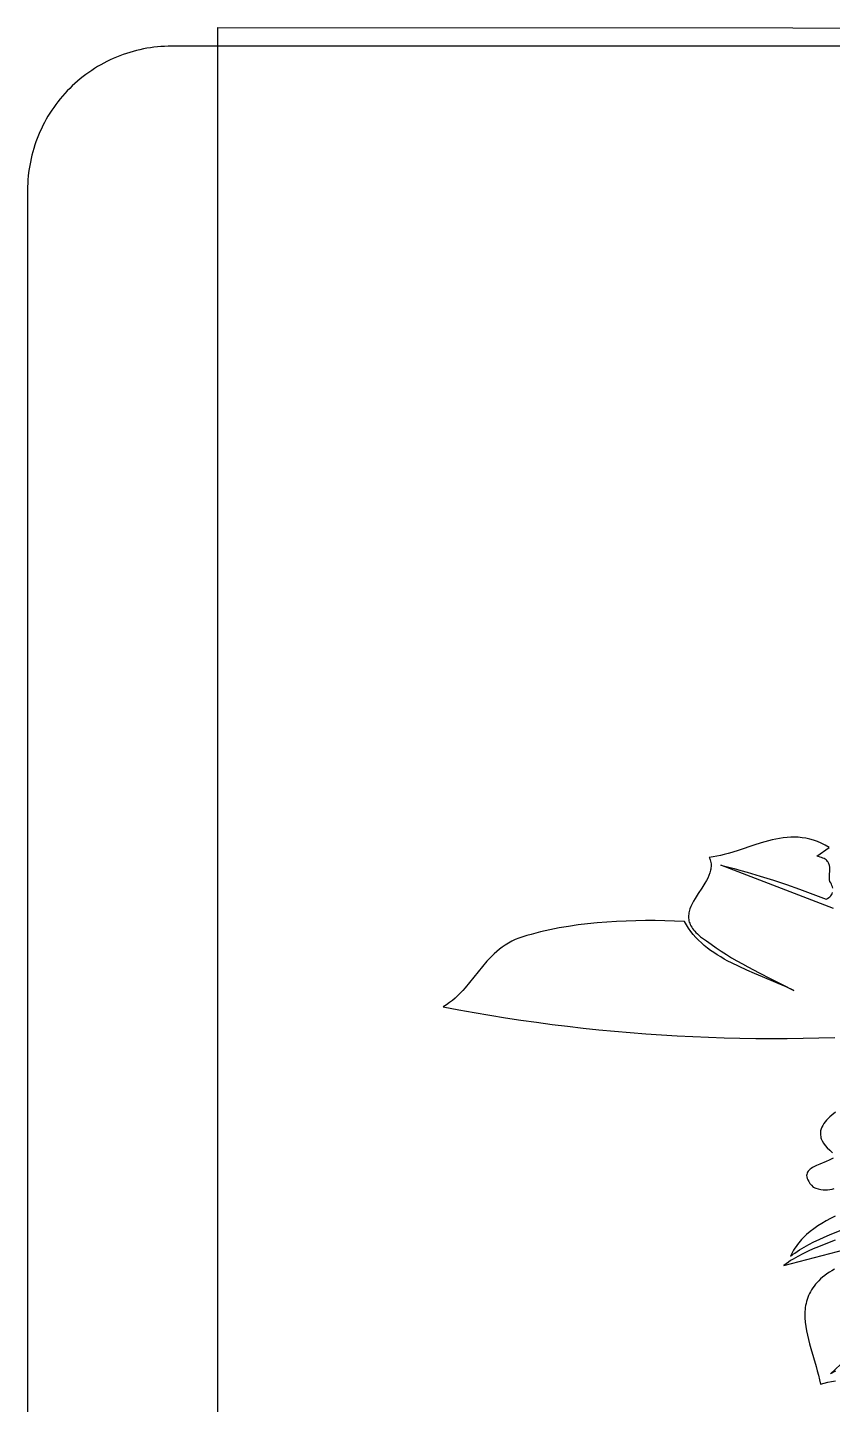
# Model space of a CAD drawing. Header units: metres. Extents: x 0 to 50, y 0 to 50.4.
# Drawn here: x 0 to 16.76, y 21.72 to 50.39 of the extents above; entities that cross this region are included whole.
import ezdxf

# ---------------------------------------------------------------- set-up
doc = ezdxf.new("R2010")
doc.units = ezdxf.units.M

msp = doc.modelspace()

# ---------------------------------------------------------------- linework, layer by layer
for points in [[(3.959438, 50.388209), (27.90704, 50.371967)], [(3.959438, 0.740119), (3.959438, 50.388209)], [(47, 50), (3, 50), (3, 50), (2.925508, 49.999076), (2.851239, 49.996313), (2.777221, 49.991723), (2.703487, 49.98532), (2.630066, 49.977116), (2.556991, 49.967123), (2.48429, 49.955354), (2.411996, 49.941823), (2.340139, 49.926542), (2.268749, 49.909523), (2.197857, 49.89078), (2.127495, 49.870324), (2.057692, 49.84817), (1.98848, 49.824329), (1.919889, 49.798814), (1.85195, 49.771639), (1.784693, 49.742815), (1.718151, 49.712355), (1.652352, 49.680273), (1.587329, 49.64658), (1.523111, 49.611291), (1.459729, 49.574416), (1.397215, 49.53597), (1.335598, 49.495965), (1.274911, 49.454413), (1.215182, 49.411328), (1.156444, 49.366721), (1.098726, 49.320606), (1.042061, 49.272996), (0.986477, 49.223903), (0.932006, 49.173341), (0.87868, 49.12132), (0.87868, 49.12132), (0.826659, 49.067994), (0.776097, 49.013523), (0.727004, 48.957939), (0.679394, 48.901274), (0.633279, 48.843556), (0.588672, 48.784818), (0.545587, 48.725089), (0.504035, 48.664402), (0.46403, 48.602785), (0.425584, 48.540271), (0.388709, 48.476889), (0.35342, 48.412671), (0.319727, 48.347648), (0.287645, 48.281849), (0.257185, 48.215307), (0.228361, 48.14805), (0.201186, 48.080111), (0.175671, 48.01152), (0.15183, 47.942308), (0.129676, 47.872505), (0.10922, 47.802143), (0.090477, 47.731251), (0.073458, 47.659861), (0.058177, 47.588004), (0.044646, 47.51571), (0.032877, 47.443009), (0.022884, 47.369934), (0.01468, 47.296513), (0.008277, 47.222779), (0.003687, 47.148761), (0.000924, 47.074492), (0, 47), (0, 3)], [(16.765977, 32.469961), (16.759124, 32.495865), (16.749553, 32.522408), (16.737392, 32.54956), (16.722766, 32.577289), (16.705802, 32.605565), (16.705802, 32.605565), (16.69805, 32.640701), (16.694946, 32.67725), (16.695231, 32.714848), (16.697647, 32.75313), (16.703835, 32.830285), (16.70509, 32.86843), (16.703441, 32.905799), (16.697628, 32.942029), (16.692767, 32.959602), (16.686393, 32.976754), (16.678349, 32.993438), (16.668478, 33.00961), (16.656622, 33.025223), (16.642623, 33.040232), (16.626325, 33.054591), (16.607571, 33.068256), (16.586201, 33.081179), (16.562061, 33.093316), (16.534991, 33.104621), (16.504836, 33.115048), (16.471436, 33.124552), (16.434636, 33.133087), (16.693096, 33.310937), (16.693096, 33.310937), (16.610276, 33.359033), (16.528143, 33.400394), (16.44666, 33.435343), (16.365789, 33.464202), (16.28549, 33.487294), (16.205725, 33.504941), (16.126457, 33.517464), (16.047646, 33.525187), (15.969255, 33.528431), (15.891245, 33.527519), (15.813578, 33.522772), (15.736215, 33.514514), (15.659119, 33.503065), (15.58225, 33.488749), (15.50557, 33.471888), (15.429041, 33.452804), (15.352626, 33.431819), (15.276284, 33.409255), (15.123671, 33.36068), (14.817649, 33.258764), (14.663627, 33.210578), (14.586229, 33.188306), (14.508522, 33.167677), (14.430467, 33.149015), (14.352027, 33.13264), (14.273162, 33.118875), (14.193835, 33.108043), (14.193835, 33.108043), (14.205731, 33.080924), (14.215363, 33.053841), (14.222823, 33.026792), (14.228201, 32.999776), (14.231585, 32.972791), (14.233067, 32.945836), (14.232736, 32.918907), (14.230682, 32.892004), (14.226994, 32.865125), (14.221764, 32.838268), (14.207033, 32.784613), (14.187208, 32.731025), (14.163008, 32.67749), (14.135153, 32.623994), (14.104362, 32.570523), (14.036849, 32.4636), (13.966223, 32.356607), (13.898239, 32.249433), (13.867036, 32.195742), (13.838651, 32.141964), (13.813803, 32.088084), (13.793213, 32.034088), (13.777598, 31.979962), (13.771882, 31.952845), (13.767679, 31.925692), (13.76508, 31.898498), (13.764175, 31.871264), (13.765053, 31.843986), (13.767805, 31.816663), (13.77252, 31.789294), (13.779288, 31.761877), (13.788199, 31.73441), (13.799344, 31.70689), (13.812811, 31.679318), (13.828691, 31.651689), (13.847074, 31.624004), (13.86805, 31.59626), (13.891708, 31.568455), (13.918139, 31.540588), (13.947432, 31.512656), (13.979678, 31.484659), (14.014966, 31.456594), (14.053386, 31.42846), (14.095028, 31.400254), (14.139982, 31.371976), (14.139982, 31.371976), (14.237816, 31.297107), (14.339014, 31.224564), (14.443299, 31.154137), (14.550393, 31.085619), (14.66002, 31.018801), (14.771901, 30.953474), (14.885759, 30.88943), (15.001318, 30.82646), (15.236424, 30.702911), (15.475002, 30.58116), (15.714831, 30.459538), (15.953693, 30.336378)], [(16.779537, 32.045842), (14.436497, 32.944386), (14.436497, 32.944386), (14.574802, 32.910402), (14.712387, 32.874895), (14.849365, 32.837896), (14.985848, 32.799438), (15.257778, 32.718274), (15.529076, 32.631664), (15.800639, 32.539866), (16.073366, 32.443141), (16.348156, 32.341748), (16.625905, 32.235947), (16.625905, 32.235947), (16.657278, 32.252801), (16.684544, 32.270631), (16.70783, 32.289406), (16.727261, 32.309096), (16.742965, 32.32967), (16.755067, 32.351097), (16.763694, 32.373347)], [(15.953693, 30.336378), (15.953693, 30.336378), (15.794569, 30.410676), (15.632349, 30.482109), (15.303198, 30.620624), (15.138559, 30.689828), (14.975405, 30.76041), (14.814882, 30.833431), (14.658134, 30.909953), (14.581535, 30.949858), (14.506308, 30.991035), (14.432599, 31.033618), (14.360549, 31.07774), (14.290303, 31.123531), (14.222003, 31.171126), (14.155792, 31.220657), (14.091814, 31.272257), (14.030213, 31.326057), (13.97113, 31.382191), (13.914709, 31.440791), (13.861094, 31.501991), (13.810428, 31.565921), (13.762853, 31.632716), (13.718514, 31.702507), (13.677553, 31.775428), (13.677553, 31.775428), (13.474345, 31.782605), (13.271303, 31.787727), (13.068495, 31.790545), (12.86599, 31.79081), (12.663858, 31.788274), (12.462166, 31.782689), (12.260983, 31.773804), (12.06038, 31.761372), (11.860425, 31.745144), (11.661186, 31.724872), (11.462734, 31.700306), (11.265136, 31.671197), (11.068461, 31.637298), (10.87278, 31.598359), (10.67816, 31.554131), (10.48467, 31.504367), (10.48467, 31.504367), (10.394677, 31.482267), (10.309534, 31.456659), (10.228969, 31.427731), (10.152708, 31.395674), (10.080479, 31.360676), (10.012009, 31.322926), (9.947025, 31.282612), (9.885253, 31.239925), (9.826421, 31.195053), (9.770255, 31.148185), (9.716483, 31.09951), (9.664832, 31.049218), (9.615028, 30.997496), (9.566798, 30.944535), (9.473971, 30.83565), (9.384166, 30.724074), (9.295199, 30.61132), (9.204885, 30.4989), (9.111041, 30.388326), (9.062113, 30.334204), (9.011483, 30.281111), (8.958878, 30.229235), (8.904025, 30.178766), (8.846652, 30.129893), (8.786485, 30.082804), (8.723252, 30.03769), (8.656678, 29.994738), (8.656678, 29.994738), (8.979224, 29.933644), (9.302061, 29.875563), (9.625188, 29.820489), (9.948607, 29.768416), (10.272316, 29.719338), (10.596316, 29.67325), (10.920606, 29.630144), (11.245186, 29.590016), (11.570057, 29.552859), (11.895218, 29.518668), (12.22067, 29.487436), (12.546411, 29.459158), (12.872443, 29.433827), (13.198765, 29.411438), (13.525376, 29.391985), (13.852277, 29.375462), (14.179468, 29.361862), (14.506948, 29.35118), (14.834718, 29.343411), (15.162778, 29.338547), (15.491126, 29.336583), (15.819765, 29.337514), (16.148692, 29.341332), (16.477908, 29.348033), (16.807414, 29.357611)], [(16.824497, 27.802687), (16.744652, 27.736339), (16.707016, 27.702721), (16.67143, 27.668709), (16.638289, 27.634226), (16.607985, 27.5992), (16.580915, 27.563555), (16.557471, 27.527217), (16.538047, 27.490112), (16.523039, 27.452164), (16.512839, 27.413299), (16.507843, 27.373443), (16.508443, 27.332521), (16.515035, 27.290458), (16.520701, 27.268976), (16.528013, 27.24718), (16.547769, 27.202613), (16.5747, 27.156682), (16.609198, 27.109312), (16.651658, 27.060428), (16.702474, 27.009957), (16.76204, 26.957824)], [(16.77147, 26.847135), (16.746295, 26.830454), (16.718959, 26.814678), (16.689788, 26.799671), (16.627256, 26.771428), (16.494594, 26.718248), (16.429705, 26.691153), (16.369271, 26.662284), (16.341544, 26.646848), (16.315913, 26.630563), (16.292706, 26.613295), (16.27225, 26.59491), (16.254874, 26.575272), (16.240904, 26.554247), (16.230667, 26.5317), (16.224493, 26.507496), (16.222707, 26.4815), (16.225638, 26.453578), (16.233613, 26.423594), (16.24696, 26.391415), (16.266006, 26.356904), (16.291079, 26.319927), (16.322506, 26.28035), (16.360615, 26.238037), (16.360615, 26.238037), (16.413264, 26.218107), (16.46471, 26.203173), (16.51503, 26.192899), (16.564303, 26.186948), (16.612611, 26.184985), (16.66003, 26.186674), (16.706642, 26.191678), (16.752525, 26.199662), (16.797759, 26.210289)], [(16.816351, 25.634577), (16.720187, 25.587688), (16.627292, 25.538563), (16.537891, 25.487025), (16.452209, 25.432899), (16.370472, 25.376011), (16.292905, 25.316184), (16.219733, 25.253243), (16.151181, 25.187013), (16.118708, 25.152609), (16.087474, 25.117318), (16.057508, 25.081116), (16.028838, 25.043982), (16.001491, 25.005895), (15.975497, 24.966832), (15.950883, 24.926771), (15.927677, 24.88569), (15.905907, 24.843568), (15.885603, 24.800382)], [(15.885603, 24.800382), (15.885603, 24.800382), (15.930504, 24.835509), (15.97646, 24.869347), (16.023418, 24.901963), (16.071322, 24.933426), (16.169754, 24.993169), (16.271322, 25.049125), (16.375591, 25.101842), (16.482128, 25.15187), (16.590499, 25.199758), (16.700268, 25.246054), (16.922268, 25.336068)], [(16.817325, 25.133264), (16.585954, 25.046056), (16.472337, 25.001137), (16.360562, 24.954591), (16.250973, 24.905851), (16.143918, 24.854353), (16.039741, 24.799533), (15.93879, 24.740827), (15.889632, 24.70984), (15.84141, 24.67767), (15.794167, 24.644246), (15.747947, 24.609498)], [(15.747947, 24.609498), (17.027335, 24.940343)], [(16.805175, 24.534107), (16.748895, 24.501244), (16.695808, 24.467779), (16.645841, 24.433727), (16.598919, 24.399101), (16.554968, 24.363913), (16.513913, 24.328178), (16.475679, 24.291909), (16.440193, 24.255118), (16.407379, 24.217819), (16.377164, 24.180026), (16.349472, 24.141752), (16.324229, 24.10301), (16.301362, 24.063813), (16.280794, 24.024175), (16.262453, 23.98411), (16.246262, 23.943629), (16.232149, 23.902748), (16.220038, 23.861478), (16.209855, 23.819834), (16.201525, 23.777828), (16.194975, 23.735475), (16.190128, 23.692786), (16.186912, 23.649777), (16.185252, 23.606459), (16.186299, 23.518952), (16.192675, 23.430373), (16.203784, 23.340828), (16.219029, 23.250424), (16.237816, 23.159267), (16.259547, 23.067463), (16.283629, 22.975119), (16.309464, 22.882342), (16.364011, 22.695914), (16.418423, 22.50903), (16.444089, 22.415684), (16.467933, 22.322544), (16.489361, 22.229715), (16.507776, 22.137306), (16.507776, 22.137306), (16.585777, 22.157718), (16.664312, 22.176374), (16.743341, 22.193418), (16.822823, 22.208999)], [(16.824276, 22.409242), (16.720714, 22.355012), (16.720714, 22.355012), (17.03468, 22.64656)]]:
    msp.add_lwpolyline(points)

doc.saveas('drawing.dxf')
